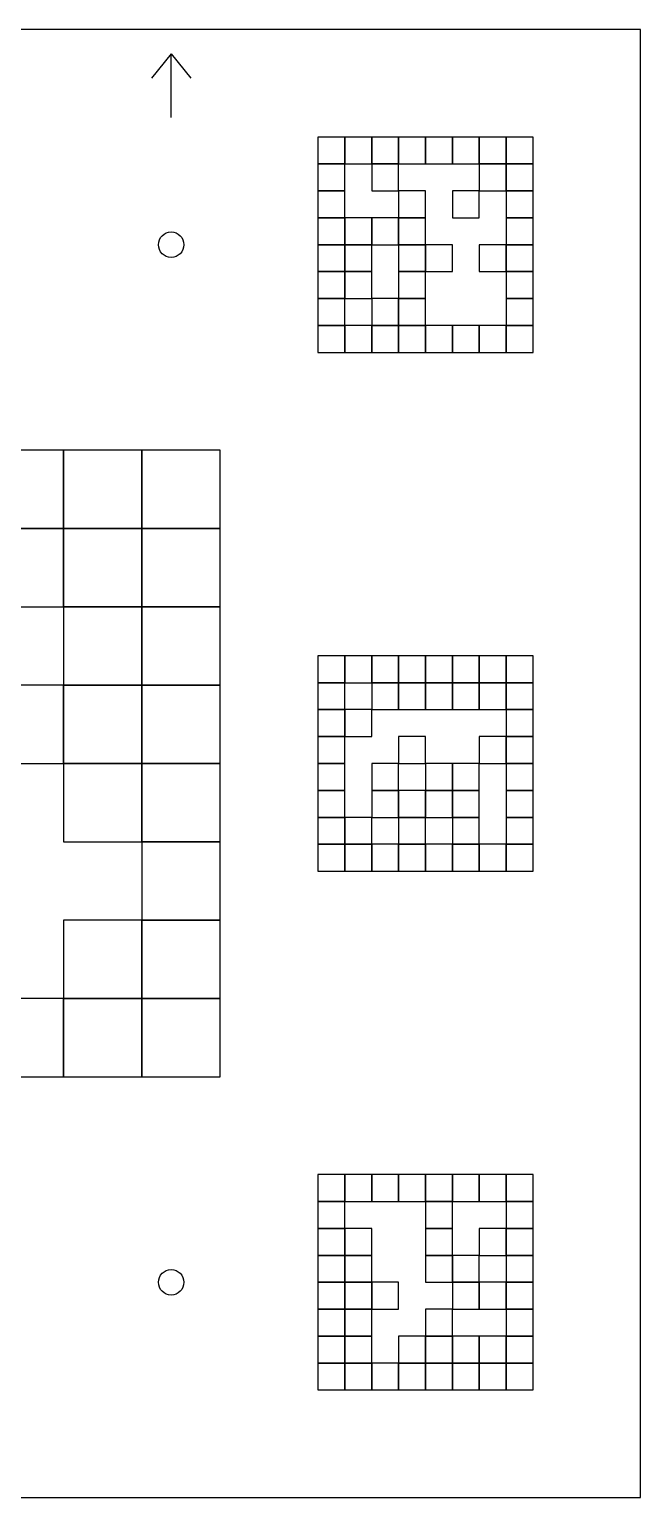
# Model space of a CAD drawing. Extents: x 0 to 1260, y 0 to 1580.
# Drawn here: x 495 to 620, y 1280 to 1580 of the extents above; entities that cross this region are included whole.
import ezdxf

# ---------------------------------------------------------------- set-up
doc = ezdxf.new("R2010")
doc.units = 0
for name, color, linetype in [('BLACK_POCKET', 7, 'CONTINUOUS'), ('CUT', 7, 'CONTINUOUS'), ('MOUNT_HOLE', 6, 'CONTINUOUS'), ('ORIENTATION', 7, 'CONTINUOUS')]:
    doc.layers.add(name, color=color, linetype=linetype)

msp = doc.modelspace()

# ---------------------------------------------------------------- linework, layer by layer
at = {"layer": 'BLACK_POCKET'}
for p, q in [((559.5, 1558), (554, 1558)), ((554, 1558), (554, 1552.5)), ((559.5, 1552.5), (559.5, 1558)), ((565, 1558), (559.5, 1558)), ((559.5, 1558), (559.5, 1552.5)), ((565, 1552.5), (565, 1558)), ((570.5, 1558), (565, 1558)), ((565, 1558), (565, 1552.5)), ((570.5, 1552.5), (570.5, 1558)), ((576, 1558), (570.5, 1558)), ((570.5, 1558), (570.5, 1552.5)), ((576, 1552.5), (576, 1558)), ((581.5, 1558), (576, 1558)), ((576, 1558), (576, 1552.5)), ((581.5, 1552.5), (581.5, 1558)), ((587, 1558), (581.5, 1558)), ((581.5, 1558), (581.5, 1552.5)), ((587, 1552.5), (587, 1558)), ((592.5, 1558), (587, 1558)), ((587, 1558), (587, 1552.5)), ((592.5, 1552.5), (592.5, 1558)), ((598, 1558), (592.5, 1558)), ((592.5, 1558), (592.5, 1552.5)), ((598, 1552.5), (598, 1558)), ((554, 1552.5), (559.5, 1552.5)), ((559.5, 1552.5), (554, 1552.5)), ((554, 1552.5), (554, 1547)), ((559.5, 1552.5), (565, 1552.5)), ((559.5, 1547), (559.5, 1552.5)), ((565, 1552.5), (570.5, 1552.5)), ((570.5, 1552.5), (565, 1552.5)), ((565, 1552.5), (565, 1547)), ((570.5, 1552.5), (576, 1552.5)), ((570.5, 1547), (570.5, 1552.5)), ((576, 1552.5), (581.5, 1552.5)), ((581.5, 1552.5), (587, 1552.5)), ((587, 1552.5), (592.5, 1552.5)), ((592.5, 1552.5), (587, 1552.5)), ((587, 1552.5), (587, 1547)), ((592.5, 1552.5), (598, 1552.5)), ((592.5, 1547), (592.5, 1552.5)), ((598, 1552.5), (592.5, 1552.5)), ((592.5, 1552.5), (592.5, 1547)), ((598, 1547), (598, 1552.5)), ((554, 1547), (559.5, 1547)), ((559.5, 1547), (554, 1547)), ((554, 1547), (554, 1541.5)), ((559.5, 1541.5), (559.5, 1547)), ((565, 1547), (570.5, 1547)), ((576, 1547), (570.5, 1547)), ((570.5, 1547), (570.5, 1541.5)), ((576, 1541.5), (576, 1547)), ((587, 1547), (581.5, 1547)), ((581.5, 1547), (581.5, 1541.5)), ((587, 1547), (592.5, 1547)), ((587, 1541.5), (587, 1547)), ((592.5, 1547), (598, 1547)), ((598, 1547), (592.5, 1547)), ((592.5, 1547), (592.5, 1541.5)), ((598, 1541.5), (598, 1547)), ((554, 1541.5), (559.5, 1541.5)), ((559.5, 1541.5), (554, 1541.5)), ((554, 1541.5), (554, 1536)), ((559.5, 1536), (559.5, 1541.5)), ((565, 1541.5), (559.5, 1541.5)), ((559.5, 1541.5), (559.5, 1536)), ((565, 1536), (565, 1541.5)), ((570.5, 1541.5), (565, 1541.5)), ((565, 1541.5), (565, 1536)), ((570.5, 1541.5), (576, 1541.5)), ((570.5, 1536), (570.5, 1541.5)), ((576, 1541.5), (570.5, 1541.5)), ((570.5, 1541.5), (570.5, 1536)), ((576, 1536), (576, 1541.5)), ((581.5, 1541.5), (587, 1541.5)), ((592.5, 1541.5), (598, 1541.5)), ((598, 1541.5), (592.5, 1541.5)), ((592.5, 1541.5), (592.5, 1536)), ((598, 1536), (598, 1541.5)), ((554, 1536), (559.5, 1536)), ((559.5, 1536), (554, 1536)), ((554, 1536), (554, 1530.5)), ((559.5, 1536), (565, 1536)), ((559.5, 1530.5), (559.5, 1536)), ((565, 1536), (559.5, 1536)), ((559.5, 1536), (559.5, 1530.5)), ((565, 1536), (570.5, 1536)), ((565, 1530.5), (565, 1536)), ((570.5, 1536), (576, 1536)), ((576, 1536), (570.5, 1536)), ((570.5, 1536), (570.5, 1530.5)), ((576, 1530.5), (576, 1536)), ((581.5, 1536), (576, 1536)), ((576, 1536), (576, 1530.5)), ((581.5, 1530.5), (581.5, 1536)), ((592.5, 1536), (587, 1536)), ((587, 1536), (587, 1530.5)), ((592.5, 1536), (598, 1536)), ((592.5, 1530.5), (592.5, 1536)), ((598, 1536), (592.5, 1536)), ((592.5, 1536), (592.5, 1530.5)), ((598, 1530.5), (598, 1536)), ((554, 1530.5), (559.5, 1530.5)), ((559.5, 1530.5), (554, 1530.5)), ((554, 1530.5), (554, 1525)), ((559.5, 1530.5), (565, 1530.5)), ((559.5, 1525), (559.5, 1530.5)), ((565, 1530.5), (559.5, 1530.5)), ((559.5, 1530.5), (559.5, 1525)), ((565, 1525), (565, 1530.5)), ((570.5, 1530.5), (576, 1530.5)), ((576, 1530.5), (570.5, 1530.5)), ((570.5, 1530.5), (570.5, 1525)), ((576, 1530.5), (581.5, 1530.5)), ((576, 1525), (576, 1530.5)), ((587, 1530.5), (592.5, 1530.5)), ((592.5, 1530.5), (598, 1530.5)), ((598, 1530.5), (592.5, 1530.5)), ((592.5, 1530.5), (592.5, 1525)), ((598, 1525), (598, 1530.5)), ((554, 1525), (559.5, 1525)), ((559.5, 1525), (554, 1525)), ((554, 1525), (554, 1519.5)), ((559.5, 1525), (565, 1525)), ((559.5, 1519.5), (559.5, 1525)), ((570.5, 1525), (565, 1525)), ((565, 1525), (565, 1519.5)), ((570.5, 1525), (576, 1525)), ((570.5, 1519.5), (570.5, 1525)), ((576, 1525), (570.5, 1525)), ((570.5, 1525), (570.5, 1519.5)), ((576, 1519.5), (576, 1525)), ((592.5, 1525), (598, 1525)), ((598, 1525), (592.5, 1525)), ((592.5, 1525), (592.5, 1519.5)), ((598, 1519.5), (598, 1525)), ((554, 1519.5), (559.5, 1519.5)), ((559.5, 1519.5), (554, 1519.5)), ((554, 1519.5), (554, 1514)), ((559.5, 1514), (559.5, 1519.5)), ((565, 1519.5), (559.5, 1519.5)), ((559.5, 1519.5), (559.5, 1514)), ((565, 1519.5), (570.5, 1519.5)), ((565, 1514), (565, 1519.5)), ((570.5, 1519.5), (565, 1519.5)), ((565, 1519.5), (565, 1514)), ((570.5, 1519.5), (576, 1519.5)), ((570.5, 1514), (570.5, 1519.5)), ((576, 1519.5), (570.5, 1519.5)), ((570.5, 1519.5), (570.5, 1514)), ((576, 1514), (576, 1519.5)), ((581.5, 1519.5), (576, 1519.5)), ((576, 1519.5), (576, 1514)), ((581.5, 1514), (581.5, 1519.5)), ((587, 1519.5), (581.5, 1519.5)), ((581.5, 1519.5), (581.5, 1514)), ((587, 1514), (587, 1519.5)), ((592.5, 1519.5), (587, 1519.5)), ((587, 1519.5), (587, 1514)), ((592.5, 1519.5), (598, 1519.5)), ((592.5, 1514), (592.5, 1519.5)), ((598, 1519.5), (592.5, 1519.5)), ((592.5, 1519.5), (592.5, 1514)), ((598, 1514), (598, 1519.5)), ((554, 1514), (559.5, 1514)), ((559.5, 1514), (565, 1514)), ((565, 1514), (570.5, 1514)), ((570.5, 1514), (576, 1514)), ((576, 1514), (581.5, 1514)), ((581.5, 1514), (587, 1514)), ((587, 1514), (592.5, 1514)), ((592.5, 1514), (598, 1514)), ((502, 1494), (486, 1494)), ((502, 1478), (502, 1494)), ((518, 1494), (502, 1494)), ((502, 1494), (502, 1478)), ((518, 1478), (518, 1494)), ((534, 1494), (518, 1494)), ((518, 1494), (518, 1478)), ((534, 1478), (534, 1494)), ((486, 1478), (502, 1478)), ((502, 1478), (486, 1478)), ((502, 1478), (518, 1478)), ((502, 1462), (502, 1478)), ((518, 1478), (502, 1478)), ((502, 1478), (502, 1462)), ((518, 1478), (534, 1478)), ((518, 1462), (518, 1478)), ((534, 1478), (518, 1478)), ((518, 1478), (518, 1462)), ((534, 1462), (534, 1478)), ((486, 1462), (502, 1462)), ((502, 1462), (518, 1462)), ((518, 1462), (502, 1462)), ((502, 1462), (502, 1446)), ((518, 1462), (534, 1462)), ((518, 1446), (518, 1462)), ((534, 1462), (518, 1462)), ((518, 1462), (518, 1446)), ((534, 1446), (534, 1462)), ((559.5, 1452), (554, 1452)), ((554, 1452), (554, 1446.5)), ((559.5, 1446.5), (559.5, 1452)), ((565, 1452), (559.5, 1452)), ((559.5, 1452), (559.5, 1446.5)), ((565, 1446.5), (565, 1452)), ((570.5, 1452), (565, 1452)), ((565, 1452), (565, 1446.5)), ((570.5, 1446.5), (570.5, 1452)), ((576, 1452), (570.5, 1452)), ((570.5, 1452), (570.5, 1446.5)), ((576, 1446.5), (576, 1452)), ((581.5, 1452), (576, 1452)), ((576, 1452), (576, 1446.5)), ((581.5, 1446.5), (581.5, 1452)), ((587, 1452), (581.5, 1452)), ((581.5, 1452), (581.5, 1446.5)), ((587, 1446.5), (587, 1452)), ((592.5, 1452), (587, 1452)), ((587, 1452), (587, 1446.5)), ((592.5, 1446.5), (592.5, 1452)), ((598, 1452), (592.5, 1452)), ((592.5, 1452), (592.5, 1446.5)), ((598, 1446.5), (598, 1452)), ((502, 1446), (486, 1446)), ((502, 1446), (518, 1446)), ((502, 1430), (502, 1446)), ((518, 1446), (502, 1446)), ((502, 1446), (502, 1430)), ((518, 1446), (534, 1446)), ((518, 1430), (518, 1446)), ((534, 1446), (518, 1446)), ((518, 1446), (518, 1430)), ((534, 1430), (534, 1446)), ((554, 1446.5), (559.5, 1446.5)), ((559.5, 1446.5), (554, 1446.5)), ((554, 1446.5), (554, 1441)), ((559.5, 1446.5), (565, 1446.5)), ((559.5, 1441), (559.5, 1446.5)), ((565, 1446.5), (570.5, 1446.5)), ((570.5, 1446.5), (565, 1446.5)), ((565, 1446.5), (565, 1441)), ((570.5, 1446.5), (576, 1446.5)), ((570.5, 1441), (570.5, 1446.5)), ((576, 1446.5), (570.5, 1446.5)), ((570.5, 1446.5), (570.5, 1441)), ((576, 1446.5), (581.5, 1446.5)), ((576, 1441), (576, 1446.5)), ((581.5, 1446.5), (576, 1446.5)), ((576, 1446.5), (576, 1441)), ((581.5, 1446.5), (587, 1446.5)), ((581.5, 1441), (581.5, 1446.5)), ((587, 1446.5), (581.5, 1446.5)), ((581.5, 1446.5), (581.5, 1441)), ((587, 1446.5), (592.5, 1446.5)), ((587, 1441), (587, 1446.5)), ((592.5, 1446.5), (587, 1446.5)), ((587, 1446.5), (587, 1441)), ((592.5, 1446.5), (598, 1446.5)), ((592.5, 1441), (592.5, 1446.5)), ((598, 1446.5), (592.5, 1446.5)), ((592.5, 1446.5), (592.5, 1441)), ((598, 1441), (598, 1446.5)), ((554, 1441), (559.5, 1441)), ((559.5, 1441), (554, 1441)), ((554, 1441), (554, 1435.5)), ((559.5, 1435.5), (559.5, 1441)), ((565, 1441), (559.5, 1441)), ((559.5, 1441), (559.5, 1435.5)), ((565, 1441), (570.5, 1441)), ((565, 1435.5), (565, 1441)), ((570.5, 1441), (576, 1441)), ((576, 1441), (581.5, 1441)), ((581.5, 1441), (587, 1441)), ((587, 1441), (592.5, 1441)), ((592.5, 1441), (598, 1441)), ((598, 1441), (592.5, 1441)), ((592.5, 1441), (592.5, 1435.5)), ((598, 1435.5), (598, 1441)), ((554, 1435.5), (559.5, 1435.5)), ((559.5, 1435.5), (554, 1435.5)), ((554, 1435.5), (554, 1430)), ((559.5, 1435.5), (565, 1435.5)), ((559.5, 1430), (559.5, 1435.5)), ((576, 1435.5), (570.5, 1435.5)), ((570.5, 1435.5), (570.5, 1430)), ((576, 1430), (576, 1435.5)), ((592.5, 1435.5), (587, 1435.5)), ((587, 1435.5), (587, 1430)), ((592.5, 1435.5), (598, 1435.5)), ((592.5, 1430), (592.5, 1435.5)), ((598, 1435.5), (592.5, 1435.5)), ((592.5, 1435.5), (592.5, 1430)), ((598, 1430), (598, 1435.5)), ((486, 1430), (502, 1430)), ((502, 1430), (518, 1430)), ((518, 1430), (502, 1430)), ((502, 1430), (502, 1414)), ((518, 1430), (534, 1430)), ((518, 1414), (518, 1430)), ((534, 1430), (518, 1430)), ((518, 1430), (518, 1414)), ((534, 1414), (534, 1430)), ((554, 1430), (559.5, 1430)), ((559.5, 1430), (554, 1430)), ((554, 1430), (554, 1424.5)), ((559.5, 1424.5), (559.5, 1430)), ((570.5, 1430), (565, 1430)), ((565, 1430), (565, 1424.5)), ((570.5, 1430), (576, 1430)), ((570.5, 1424.5), (570.5, 1430)), ((581.5, 1430), (576, 1430)), ((576, 1430), (576, 1424.5)), ((581.5, 1424.5), (581.5, 1430)), ((587, 1430), (581.5, 1430)), ((581.5, 1430), (581.5, 1424.5)), ((587, 1430), (592.5, 1430)), ((587, 1424.5), (587, 1430)), ((592.5, 1430), (598, 1430)), ((598, 1430), (592.5, 1430)), ((592.5, 1430), (592.5, 1424.5)), ((598, 1424.5), (598, 1430)), ((554, 1424.5), (559.5, 1424.5)), ((559.5, 1424.5), (554, 1424.5)), ((554, 1424.5), (554, 1419)), ((559.5, 1419), (559.5, 1424.5)), ((565, 1424.5), (570.5, 1424.5)), ((570.5, 1424.5), (565, 1424.5)), ((565, 1424.5), (565, 1419)), ((570.5, 1419), (570.5, 1424.5)), ((576, 1424.5), (570.5, 1424.5)), ((570.5, 1424.5), (570.5, 1419)), ((576, 1424.5), (581.5, 1424.5)), ((576, 1419), (576, 1424.5)), ((581.5, 1424.5), (576, 1424.5)), ((576, 1424.5), (576, 1419)), ((581.5, 1424.5), (587, 1424.5)), ((581.5, 1419), (581.5, 1424.5)), ((587, 1424.5), (581.5, 1424.5)), ((581.5, 1424.5), (581.5, 1419)), ((587, 1419), (587, 1424.5)), ((592.5, 1424.5), (598, 1424.5)), ((598, 1424.5), (592.5, 1424.5)), ((592.5, 1424.5), (592.5, 1419)), ((598, 1419), (598, 1424.5)), ((554, 1419), (559.5, 1419)), ((559.5, 1419), (554, 1419)), ((554, 1419), (554, 1413.5)), ((559.5, 1413.5), (559.5, 1419)), ((565, 1419), (559.5, 1419)), ((559.5, 1419), (559.5, 1413.5)), ((565, 1419), (570.5, 1419)), ((565, 1413.5), (565, 1419)), ((570.5, 1419), (576, 1419)), ((576, 1419), (570.5, 1419)), ((570.5, 1419), (570.5, 1413.5)), ((576, 1419), (581.5, 1419)), ((576, 1413.5), (576, 1419)), ((581.5, 1419), (587, 1419)), ((587, 1419), (581.5, 1419)), ((581.5, 1419), (581.5, 1413.5)), ((587, 1413.5), (587, 1419)), ((592.5, 1419), (598, 1419)), ((598, 1419), (592.5, 1419)), ((592.5, 1419), (592.5, 1413.5)), ((598, 1413.5), (598, 1419)), ((502, 1414), (518, 1414)), ((518, 1414), (534, 1414)), ((534, 1414), (518, 1414)), ((518, 1414), (518, 1398)), ((534, 1398), (534, 1414)), ((554, 1413.5), (559.5, 1413.5)), ((559.5, 1413.5), (554, 1413.5)), ((554, 1413.5), (554, 1408)), ((559.5, 1413.5), (565, 1413.5)), ((559.5, 1408), (559.5, 1413.5)), ((565, 1413.5), (559.5, 1413.5)), ((559.5, 1413.5), (559.5, 1408)), ((565, 1408), (565, 1413.5)), ((570.5, 1413.5), (565, 1413.5)), ((565, 1413.5), (565, 1408)), ((570.5, 1413.5), (576, 1413.5)), ((570.5, 1408), (570.5, 1413.5)), ((576, 1413.5), (570.5, 1413.5)), ((570.5, 1413.5), (570.5, 1408)), ((576, 1408), (576, 1413.5)), ((581.5, 1413.5), (576, 1413.5)), ((576, 1413.5), (576, 1408)), ((581.5, 1413.5), (587, 1413.5)), ((581.5, 1408), (581.5, 1413.5)), ((587, 1413.5), (581.5, 1413.5)), ((581.5, 1413.5), (581.5, 1408)), ((587, 1408), (587, 1413.5)), ((592.5, 1413.5), (587, 1413.5)), ((587, 1413.5), (587, 1408)), ((592.5, 1413.5), (598, 1413.5)), ((592.5, 1408), (592.5, 1413.5)), ((598, 1413.5), (592.5, 1413.5)), ((592.5, 1413.5), (592.5, 1408)), ((598, 1408), (598, 1413.5)), ((554, 1408), (559.5, 1408)), ((559.5, 1408), (565, 1408)), ((565, 1408), (570.5, 1408)), ((570.5, 1408), (576, 1408)), ((576, 1408), (581.5, 1408)), ((581.5, 1408), (587, 1408)), ((587, 1408), (592.5, 1408)), ((592.5, 1408), (598, 1408)), ((518, 1398), (502, 1398)), ((502, 1398), (502, 1382)), ((518, 1398), (534, 1398)), ((518, 1382), (518, 1398)), ((534, 1398), (518, 1398)), ((518, 1398), (518, 1382)), ((534, 1382), (534, 1398)), ((502, 1382), (486, 1382)), ((502, 1382), (518, 1382)), ((502, 1366), (502, 1382)), ((518, 1382), (502, 1382)), ((502, 1382), (502, 1366)), ((518, 1382), (534, 1382)), ((518, 1366), (518, 1382)), ((534, 1382), (518, 1382)), ((518, 1382), (518, 1366)), ((534, 1366), (534, 1382)), ((486, 1366), (502, 1366)), ((502, 1366), (518, 1366)), ((518, 1366), (534, 1366)), ((559.5, 1346), (554, 1346)), ((554, 1346), (554, 1340.5)), ((559.5, 1340.5), (559.5, 1346)), ((565, 1346), (559.5, 1346)), ((559.5, 1346), (559.5, 1340.5)), ((565, 1340.5), (565, 1346)), ((570.5, 1346), (565, 1346)), ((565, 1346), (565, 1340.5)), ((570.5, 1340.5), (570.5, 1346)), ((576, 1346), (570.5, 1346)), ((570.5, 1346), (570.5, 1340.5)), ((576, 1340.5), (576, 1346)), ((581.5, 1346), (576, 1346)), ((576, 1346), (576, 1340.5)), ((581.5, 1340.5), (581.5, 1346)), ((587, 1346), (581.5, 1346)), ((581.5, 1346), (581.5, 1340.5)), ((587, 1340.5), (587, 1346)), ((592.5, 1346), (587, 1346)), ((587, 1346), (587, 1340.5)), ((592.5, 1340.5), (592.5, 1346)), ((598, 1346), (592.5, 1346)), ((592.5, 1346), (592.5, 1340.5)), ((598, 1340.5), (598, 1346)), ((554, 1340.5), (559.5, 1340.5)), ((559.5, 1340.5), (554, 1340.5)), ((554, 1340.5), (554, 1335)), ((559.5, 1340.5), (565, 1340.5)), ((559.5, 1335), (559.5, 1340.5)), ((565, 1340.5), (570.5, 1340.5)), ((570.5, 1340.5), (576, 1340.5)), ((576, 1340.5), (581.5, 1340.5)), ((581.5, 1340.5), (576, 1340.5)), ((576, 1340.5), (576, 1335)), ((581.5, 1340.5), (587, 1340.5)), ((581.5, 1335), (581.5, 1340.5)), ((587, 1340.5), (592.5, 1340.5)), ((592.5, 1340.5), (598, 1340.5)), ((598, 1340.5), (592.5, 1340.5)), ((592.5, 1340.5), (592.5, 1335)), ((598, 1335), (598, 1340.5)), ((554, 1335), (559.5, 1335)), ((559.5, 1335), (554, 1335)), ((554, 1335), (554, 1329.5)), ((559.5, 1329.5), (559.5, 1335)), ((565, 1335), (559.5, 1335)), ((559.5, 1335), (559.5, 1329.5)), ((565, 1329.5), (565, 1335)), ((576, 1335), (581.5, 1335)), ((581.5, 1335), (576, 1335)), ((576, 1335), (576, 1329.5)), ((581.5, 1329.5), (581.5, 1335)), ((592.5, 1335), (587, 1335)), ((587, 1335), (587, 1329.5)), ((592.5, 1335), (598, 1335)), ((592.5, 1329.5), (592.5, 1335)), ((598, 1335), (592.5, 1335)), ((592.5, 1335), (592.5, 1329.5)), ((598, 1329.5), (598, 1335)), ((554, 1329.5), (559.5, 1329.5)), ((559.5, 1329.5), (554, 1329.5)), ((554, 1329.5), (554, 1324)), ((559.5, 1329.5), (565, 1329.5)), ((559.5, 1324), (559.5, 1329.5)), ((565, 1329.5), (559.5, 1329.5)), ((559.5, 1329.5), (559.5, 1324)), ((565, 1324), (565, 1329.5)), ((576, 1329.5), (581.5, 1329.5)), ((581.5, 1329.5), (576, 1329.5)), ((576, 1329.5), (576, 1324)), ((581.5, 1324), (581.5, 1329.5)), ((587, 1329.5), (581.5, 1329.5)), ((581.5, 1329.5), (581.5, 1324)), ((587, 1329.5), (592.5, 1329.5)), ((587, 1324), (587, 1329.5)), ((592.5, 1329.5), (598, 1329.5)), ((598, 1329.5), (592.5, 1329.5)), ((592.5, 1329.5), (592.5, 1324)), ((598, 1324), (598, 1329.5)), ((554, 1324), (559.5, 1324)), ((559.5, 1324), (554, 1324)), ((554, 1324), (554, 1318.5)), ((559.5, 1324), (565, 1324)), ((559.5, 1318.5), (559.5, 1324)), ((565, 1324), (559.5, 1324)), ((559.5, 1324), (559.5, 1318.5)), ((565, 1318.5), (565, 1324)), ((570.5, 1324), (565, 1324)), ((565, 1324), (565, 1318.5)), ((570.5, 1318.5), (570.5, 1324)), ((576, 1324), (581.5, 1324)), ((581.5, 1324), (587, 1324)), ((587, 1324), (581.5, 1324)), ((581.5, 1324), (581.5, 1318.5)), ((587, 1318.5), (587, 1324)), ((592.5, 1324), (587, 1324)), ((587, 1324), (587, 1318.5)), ((592.5, 1324), (598, 1324)), ((592.5, 1318.5), (592.5, 1324)), ((598, 1324), (592.5, 1324)), ((592.5, 1324), (592.5, 1318.5)), ((598, 1318.5), (598, 1324)), ((554, 1318.5), (559.5, 1318.5)), ((559.5, 1318.5), (554, 1318.5)), ((554, 1318.5), (554, 1313)), ((559.5, 1318.5), (565, 1318.5)), ((559.5, 1313), (559.5, 1318.5)), ((565, 1318.5), (559.5, 1318.5)), ((559.5, 1318.5), (559.5, 1313)), ((565, 1318.5), (570.5, 1318.5)), ((565, 1313), (565, 1318.5)), ((581.5, 1318.5), (576, 1318.5)), ((576, 1318.5), (576, 1313)), ((581.5, 1318.5), (587, 1318.5)), ((581.5, 1313), (581.5, 1318.5)), ((587, 1318.5), (592.5, 1318.5)), ((592.5, 1318.5), (598, 1318.5)), ((598, 1318.5), (592.5, 1318.5)), ((592.5, 1318.5), (592.5, 1313)), ((598, 1313), (598, 1318.5)), ((554, 1313), (559.5, 1313)), ((559.5, 1313), (554, 1313)), ((554, 1313), (554, 1307.5)), ((559.5, 1313), (565, 1313)), ((559.5, 1307.5), (559.5, 1313)), ((565, 1313), (559.5, 1313)), ((559.5, 1313), (559.5, 1307.5)), ((565, 1307.5), (565, 1313)), ((576, 1313), (570.5, 1313)), ((570.5, 1313), (570.5, 1307.5)), ((576, 1313), (581.5, 1313)), ((576, 1307.5), (576, 1313)), ((581.5, 1313), (576, 1313)), ((576, 1313), (576, 1307.5)), ((581.5, 1307.5), (581.5, 1313)), ((587, 1313), (581.5, 1313)), ((581.5, 1313), (581.5, 1307.5)), ((587, 1307.5), (587, 1313)), ((592.5, 1313), (587, 1313)), ((587, 1313), (587, 1307.5)), ((592.5, 1313), (598, 1313)), ((592.5, 1307.5), (592.5, 1313)), ((598, 1313), (592.5, 1313)), ((592.5, 1313), (592.5, 1307.5)), ((598, 1307.5), (598, 1313)), ((554, 1307.5), (559.5, 1307.5)), ((559.5, 1307.5), (554, 1307.5)), ((554, 1307.5), (554, 1302)), ((559.5, 1307.5), (565, 1307.5)), ((559.5, 1302), (559.5, 1307.5)), ((565, 1307.5), (559.5, 1307.5)), ((559.5, 1307.5), (559.5, 1302)), ((565, 1302), (565, 1307.5)), ((570.5, 1307.5), (565, 1307.5)), ((565, 1307.5), (565, 1302)), ((570.5, 1307.5), (576, 1307.5)), ((570.5, 1302), (570.5, 1307.5)), ((576, 1307.5), (570.5, 1307.5)), ((570.5, 1307.5), (570.5, 1302)), ((576, 1307.5), (581.5, 1307.5)), ((576, 1302), (576, 1307.5)), ((581.5, 1307.5), (576, 1307.5)), ((576, 1307.5), (576, 1302)), ((581.5, 1307.5), (587, 1307.5)), ((581.5, 1302), (581.5, 1307.5)), ((587, 1307.5), (581.5, 1307.5)), ((581.5, 1307.5), (581.5, 1302)), ((587, 1307.5), (592.5, 1307.5)), ((587, 1302), (587, 1307.5)), ((592.5, 1307.5), (587, 1307.5)), ((587, 1307.5), (587, 1302)), ((592.5, 1307.5), (598, 1307.5)), ((592.5, 1302), (592.5, 1307.5)), ((598, 1307.5), (592.5, 1307.5)), ((592.5, 1307.5), (592.5, 1302)), ((598, 1302), (598, 1307.5)), ((554, 1302), (559.5, 1302)), ((559.5, 1302), (565, 1302)), ((565, 1302), (570.5, 1302)), ((570.5, 1302), (576, 1302)), ((576, 1302), (581.5, 1302)), ((581.5, 1302), (587, 1302)), ((587, 1302), (592.5, 1302)), ((592.5, 1302), (598, 1302))]:
    msp.add_line(p, q, dxfattribs=at)
at = {"layer": 'CUT'}
for p, q in [((620, 1580), (320, 1580)), ((620, 1280), (620, 1580)), ((320, 1280), (620, 1280))]:
    msp.add_line(p, q, dxfattribs=at)
at = {"layer": 'MOUNT_HOLE'}
for centre in [(524, 1536), (524, 1324)]:
    msp.add_circle(centre, 2.6, dxfattribs=at)
at = {"layer": 'ORIENTATION'}
for p, q in [((524, 1575), (520, 1570)), ((524, 1562), (524, 1575)), ((524, 1575), (528, 1570))]:
    msp.add_line(p, q, dxfattribs=at)

doc.saveas('drawing.dxf')
